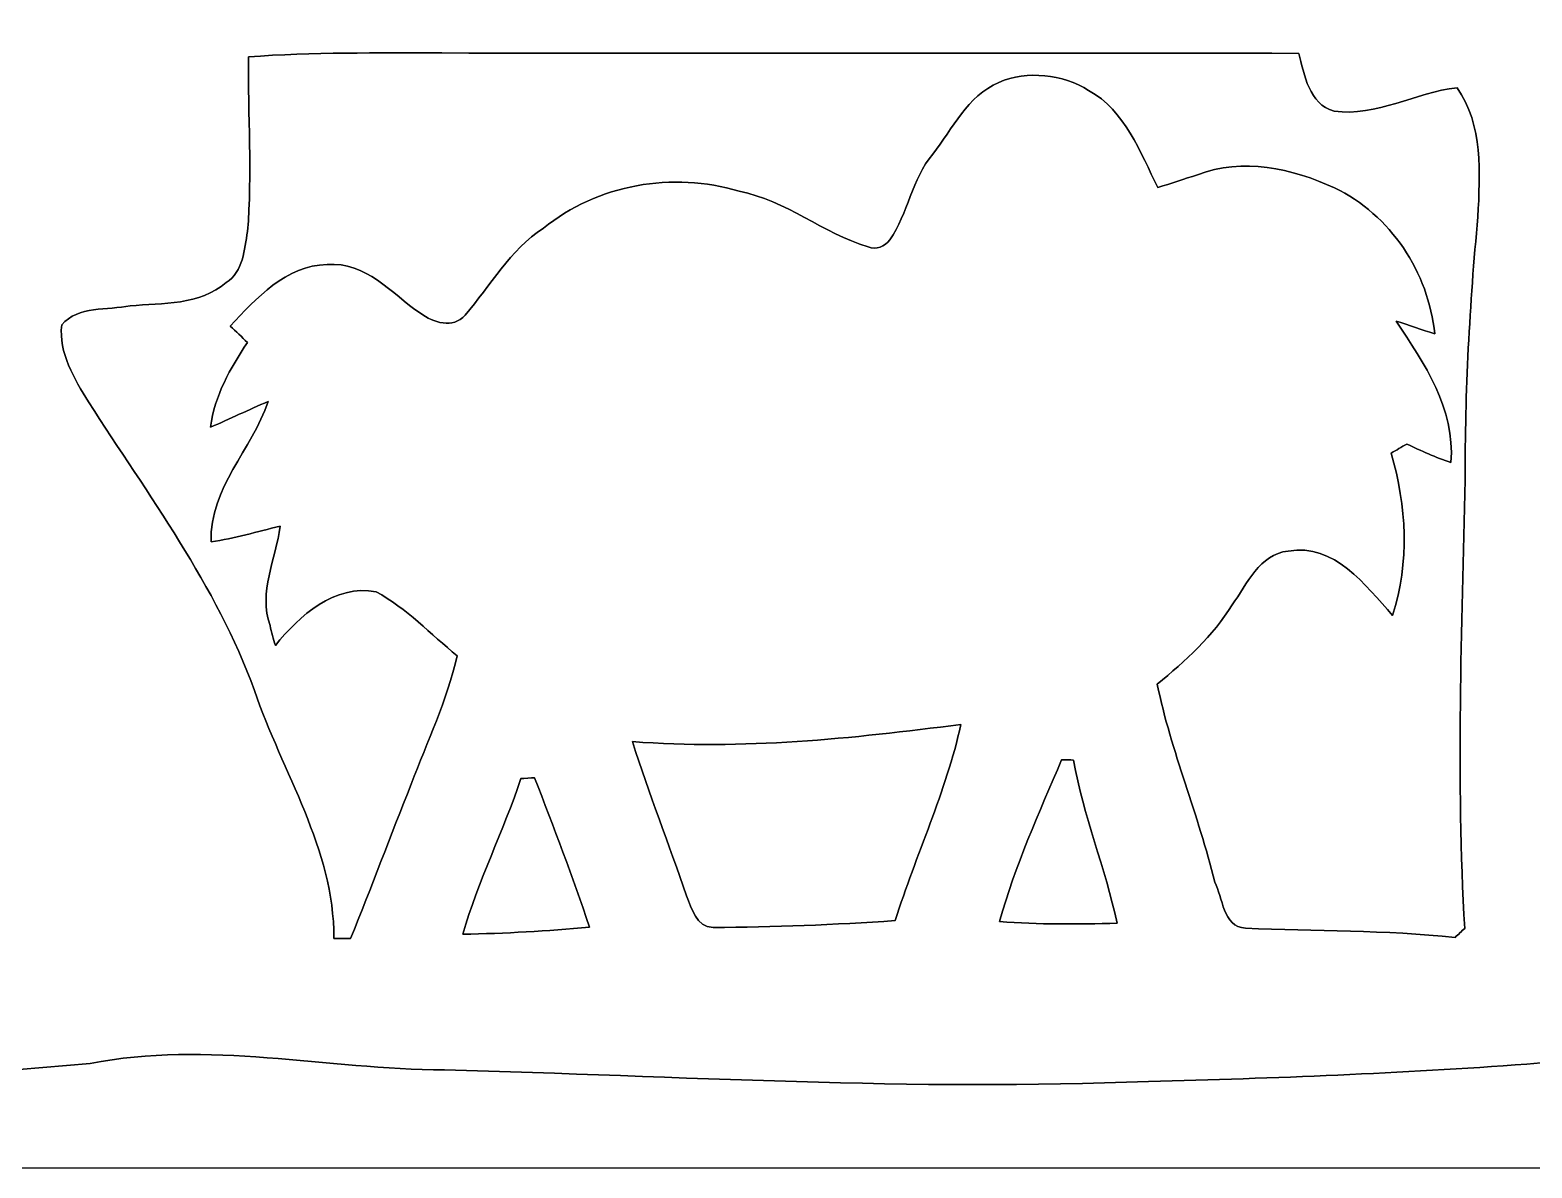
# Model space of a CAD drawing. Header units: centimetres. Extents: x -16.8 to 16.8, y -16.7 to 16.7.
# Drawn here: x -6.5 to 5.05, y -16.67 to -7.92 of the extents above; entities that cross this region are included whole.
import ezdxf

# ---------------------------------------------------------------- set-up
doc = ezdxf.new("R2010")
doc.units = ezdxf.units.CM
doc.header["$MEASUREMENT"] = 0
doc.layers.add('Layer 1', color=7, linetype='Continuous')

msp = doc.modelspace()

# ---------------------------------------------------------------- linework, layer by layer
at = {"layer": 'Layer 1', "color": 7}
for points, knots in [([(-16.77458, 16.66875), (-16.77458, 16.66875), (16.77458, 16.66875), (16.77458, 16.66875), (16.77458, 16.66875), (16.77458, 16.66875), (16.77458, -16.66875), (16.77458, -16.66875), (16.77458, -16.66875), (16.77458, -16.66875), (-16.77458, -16.66875), (-16.77458, -16.66875), (-16.77458, -16.66875), (-16.77458, -16.66875), (-16.77458, 16.66875), (-16.77458, 16.66875), (-16.77458, 16.66875), (-16.77458, 16.66875), (-16.77458, 16.66875), (-16.77458, 16.66875)], [0, 0, 0, 0, 0.16666667, 0.16666667, 0.16666667, 0.16666667, 0.33333333, 0.33333333, 0.33333333, 0.33333333, 0.5, 0.5, 0.5, 0.5, 0.66666667, 0.66666667, 0.66666667, 0.66666667, 1, 1, 1, 1]), ([(-2.24825, 13.46024), (-2.20874, 13.36781), (-2.15794, 13.2782), (-2.13819, 13.17837), (-2.13819, 13.17837), (-2.21051, 13.06371), (-2.33504, 12.99739), (-2.43487, 12.91061), (-2.43487, 12.91061), (-2.88255, 12.57476), (-3.31223, 12.21599), (-3.7465, 11.86321), (-3.7465, 11.86321), (-3.68547, 11.79336), (-3.62091, 11.72704), (-3.55847, 11.6586), (-3.55847, 11.6586), (-4.08693, 11.21128), (-4.62315, 10.77066), (-5.18654, 10.36708), (-5.18654, 10.36708), (-5.14562, 10.26407), (-5.09552, 10.16459), (-5.03978, 10.06863), (-5.03978, 10.06863), (-5.59364, 9.62307), (-6.16691, 9.20115), (-6.70313, 8.73372), (-6.70313, 8.73372), (-6.63504, 8.67904), (-6.56625, 8.62506), (-6.49746, 8.57074), (-6.49746, 8.57074), (-6.98288, 8.07791), (-7.58719, 7.71772), (-8.09061, 7.24464), (-8.09061, 7.24464), (-8.18797, 7.14798), (-8.02181, 7.04956), (-7.97983, 6.96172), (-7.97983, 6.96172), (-8.51817, 6.5338), (-9.06039, 6.10905), (-9.59838, 5.68219), (-9.59838, 5.68219), (-9.57051, 5.58059), (-9.50419, 5.49416), (-9.47949, 5.3915), (-9.47949, 5.3915), (-10.00478, 4.93113), (-10.60309, 4.5533), (-11.09945, 4.06012), (-11.09945, 4.06012), (-11.03101, 3.99944), (-10.96292, 3.93876), (-10.89695, 3.87562), (-10.89695, 3.87562), (-11.43494, 3.43288), (-11.98986, 3.01096), (-12.53384, 2.57634), (-12.53384, 2.57634), (-12.51832, 2.46803), (-12.44812, 2.37984), (-12.39908, 2.28494), (-12.39908, 2.28494), (-12.95047, 1.85526), (-13.50398, 1.42769), (-14.03738, 0.97578), (-14.03738, 0.97578), (-13.98376, 0.89253), (-13.81725, 0.80116), (-13.92731, 0.69885), (-13.92731, 0.69885), (-14.26563, 0.37465), (-14.68684, 0.14464), (-15.00964, -0.19544), (-15.00964, -0.19544), (-15.1384, -0.33091), (-15.0555, -0.58702), (-14.86676, -0.60889), (-14.86676, -0.60889), (-14.3824, -0.63641), (-13.89698, -0.61313), (-13.41226, -0.61948), (-13.41226, -0.61948), (-13.43766, -4.53425), (-13.41579, -8.44973), (-13.42355, -12.36486), (-13.42355, -12.36486), (-13.44083, -12.82735), (-13.36887, -13.29231), (-13.42813, -13.75339), (-13.42813, -13.75339), (-13.58053, -13.43766), (-13.66555, -13.09158), (-13.85358, -12.79243), (-13.85358, -12.79243), (-14.04832, -12.43718), (-14.35135, -12.11298), (-14.74682, -11.98845), (-14.74682, -11.98845), (-14.70872, -12.10839), (-14.65368, -12.22199), (-14.59371, -12.33241), (-14.59371, -12.33241), (-14.32948, -12.83547), (-14.11182, -13.39497), (-14.16368, -13.97388), (-14.16368, -13.97388), (-14.36829, -13.69095), (-14.57149, -13.39885), (-14.86535, -13.19953), (-14.86535, -13.19953), (-14.90133, -13.22846), (-14.93767, -13.25845), (-14.97401, -13.28843), (-14.97401, -13.28843), (-14.64169, -13.72658), (-14.44166, -14.26669), (-14.47906, -14.82196), (-14.47906, -14.82196), (-14.67168, -14.726), (-14.84313, -14.59018), (-15.04527, -14.51363), (-15.04527, -14.51363), (-15.2146, -14.4459), (-15.40263, -14.47059), (-15.58043, -14.4586), (-15.58043, -14.4586), (-15.44073, -14.67979), (-15.27598, -14.88511), (-15.15745, -15.1197), (-15.15745, -15.1197), (-15.06502, -15.31373), (-15.08407, -15.53492), (-15.05726, -15.74341), (-15.05726, -15.74341), (-13.99611, -15.79809), (-12.92084, -15.65522), (-11.86991, -15.84854), (-11.86991, -15.84854), (-9.9374, -16.10924), (-7.97595, -16.04574), (-6.0392, -15.86477), (-6.0392, -15.86477), (-5.13468, -15.68803), (-4.2231, -15.90851), (-3.31435, -15.91486), (-3.31435, -15.91486), (-1.51024, -15.96072), (0.29422, -16.07926), (2.09868, -16.00306), (2.09868, -16.00306), (3.06846, -15.97907), (4.03895, -15.94167), (5.00662, -15.86936), (5.00662, -15.86936), (5.57883, -15.8309), (6.15103, -15.68873), (6.72571, -15.77164), (6.72571, -15.77164), (7.9188, -15.90393), (9.11931, -15.94414), (10.31875, -15.96461), (10.31875, -15.96461), (11.45258, -15.9579), (12.59699, -15.97131), (13.71671, -15.76634), (13.71671, -15.76634), (14.345, -15.72084), (14.97612, -15.7794), (15.60512, -15.74341), (15.60512, -15.74341), (15.68838, -15.63687), (15.68838, -15.49224), (15.73107, -15.36806), (15.73107, -15.36806), (15.81326, -15.03892), (15.9953, -14.75034), (16.14876, -14.45189), (16.14876, -14.45189), (15.73989, -14.39122), (15.37229, -14.60712), (15.04386, -14.81843), (15.04386, -14.81843), (15.04809, -14.4653), (15.06784, -14.10194), (15.23506, -13.78232), (15.23506, -13.78232), (15.32043, -13.58441), (15.49188, -13.41861), (15.50317, -13.19424), (15.50317, -13.19424), (15.11864, -13.30043), (14.79479, -13.53326), (14.46953, -13.75304), (14.46953, -13.75304), (14.42156, -12.79701), (14.45577, -11.83957), (14.44625, -10.88319), (14.44625, -10.88319), (14.45366, -7.46407), (14.43108, -4.0446), (14.45754, -0.62548), (14.45754, -0.62548), (14.96377, -0.61242), (15.47036, -0.6163), (15.97731, -0.6223), (15.97731, -0.6223), (16.05104, -0.50094), (16.1611, -0.31609), (16.0341, -0.19438), (16.0341, -0.19438), (15.69297, 0.15275), (15.26364, 0.39546), (14.91439, 0.73307), (14.91439, 0.73307), (14.93767, 0.84631), (15.10736, 0.97014), (14.96554, 1.06327), (14.96554, 1.06327), (14.45613, 1.48131), (13.93649, 1.88771), (13.41226, 2.28741), (13.41226, 2.28741), (13.47082, 2.37666), (13.5315, 2.46415), (13.58794, 2.55446), (13.58794, 2.55446), (13.02561, 2.99261), (12.45552, 3.42336), (11.92212, 3.89643), (11.92212, 3.89643), (11.99515, 3.94617), (12.06923, 3.9945), (12.14261, 4.04424), (12.14261, 4.04424), (11.63602, 4.55542), (11.00384, 4.92689), (10.48702, 5.42784), (10.48702, 5.42784), (10.53959, 5.50228), (10.59815, 5.57424), (10.63484, 5.65856), (10.63484, 5.65856), (10.10356, 6.11364), (9.53417, 6.52357), (8.99477, 6.96877), (8.99477, 6.96877), (9.05404, 7.04356), (9.11472, 7.11659), (9.17469, 7.19067), (9.17469, 7.19067), (8.67904, 7.66904), (8.08355, 8.03134), (7.57872, 8.49806), (7.57872, 8.49806), (7.54697, 8.60143), (7.66022, 8.67339), (7.70925, 8.75101), (7.70925, 8.75101), (7.18044, 9.20538), (6.62693, 9.63119), (6.07272, 10.05381), (6.07272, 10.05381), (6.12493, 10.15047), (6.18067, 10.24502), (6.23358, 10.34168), (6.23358, 10.34168), (5.66984, 10.75337), (5.13856, 11.20669), (4.58964, 11.63708), (4.58964, 11.63708), (4.64996, 11.71928), (4.71276, 11.79971), (4.7692, 11.88544), (4.7692, 11.88544), (4.30389, 12.23186), (3.86292, 12.60969), (3.40113, 12.9607), (3.40113, 12.9607), (3.31646, 13.03161), (3.22192, 13.09299), (3.15348, 13.18048), (3.15348, 13.18048), (3.17853, 13.2775), (3.24203, 13.35652), (3.29671, 13.43836), (3.29671, 13.43836), (2.36608, 14.1732), (1.43404, 14.90627), (0.51223, 15.65169), (0.51223, 15.65169), (-0.40428, 14.9165), (-1.32221, 14.18308), (-2.24825, 13.46024)], [0, 0, 0, 0, 0.01333333, 0.01333333, 0.01333333, 0.01333333, 0.02666667, 0.02666667, 0.02666667, 0.02666667, 0.04, 0.04, 0.04, 0.04, 0.05333333, 0.05333333, 0.05333333, 0.05333333, 0.06666667, 0.06666667, 0.06666667, 0.06666667, 0.08, 0.08, 0.08, 0.08, 0.09333333, 0.09333333, 0.09333333, 0.09333333, 0.10666667, 0.10666667, 0.10666667, 0.10666667, 0.12, 0.12, 0.12, 0.12, 0.13333333, 0.13333333, 0.13333333, 0.13333333, 0.14666667, 0.14666667, 0.14666667, 0.14666667, 0.16, 0.16, 0.16, 0.16, 0.17333333, 0.17333333, 0.17333333, 0.17333333, 0.18666667, 0.18666667, 0.18666667, 0.18666667, 0.2, 0.2, 0.2, 0.2, 0.21333333, 0.21333333, 0.21333333, 0.21333333, 0.22666667, 0.22666667, 0.22666667, 0.22666667, 0.24, 0.24, 0.24, 0.24, 0.25333333, 0.25333333, 0.25333333, 0.25333333, 0.26666667, 0.26666667, 0.26666667, 0.26666667, 0.28, 0.28, 0.28, 0.28, 0.29333333, 0.29333333, 0.29333333, 0.29333333, 0.30666667, 0.30666667, 0.30666667, 0.30666667, 0.32, 0.32, 0.32, 0.32, 0.33333333, 0.33333333, 0.33333333, 0.33333333, 0.34666667, 0.34666667, 0.34666667, 0.34666667, 0.36, 0.36, 0.36, 0.36, 0.37333333, 0.37333333, 0.37333333, 0.37333333, 0.38666667, 0.38666667, 0.38666667, 0.38666667, 0.4, 0.4, 0.4, 0.4, 0.41333333, 0.41333333, 0.41333333, 0.41333333, 0.42666667, 0.42666667, 0.42666667, 0.42666667, 0.44, 0.44, 0.44, 0.44, 0.45333333, 0.45333333, 0.45333333, 0.45333333, 0.46666667, 0.46666667, 0.46666667, 0.46666667, 0.48, 0.48, 0.48, 0.48, 0.49333333, 0.49333333, 0.49333333, 0.49333333, 0.50666667, 0.50666667, 0.50666667, 0.50666667, 0.52, 0.52, 0.52, 0.52, 0.53333333, 0.53333333, 0.53333333, 0.53333333, 0.54666667, 0.54666667, 0.54666667, 0.54666667, 0.56, 0.56, 0.56, 0.56, 0.57333333, 0.57333333, 0.57333333, 0.57333333, 0.58666667, 0.58666667, 0.58666667, 0.58666667, 0.6, 0.6, 0.6, 0.6, 0.61333333, 0.61333333, 0.61333333, 0.61333333, 0.62666667, 0.62666667, 0.62666667, 0.62666667, 0.64, 0.64, 0.64, 0.64, 0.65333333, 0.65333333, 0.65333333, 0.65333333, 0.66666667, 0.66666667, 0.66666667, 0.66666667, 0.68, 0.68, 0.68, 0.68, 0.69333333, 0.69333333, 0.69333333, 0.69333333, 0.70666667, 0.70666667, 0.70666667, 0.70666667, 0.72, 0.72, 0.72, 0.72, 0.73333333, 0.73333333, 0.73333333, 0.73333333, 0.74666667, 0.74666667, 0.74666667, 0.74666667, 0.76, 0.76, 0.76, 0.76, 0.77333333, 0.77333333, 0.77333333, 0.77333333, 0.78666667, 0.78666667, 0.78666667, 0.78666667, 0.8, 0.8, 0.8, 0.8, 0.81333333, 0.81333333, 0.81333333, 0.81333333, 0.82666667, 0.82666667, 0.82666667, 0.82666667, 0.84, 0.84, 0.84, 0.84, 0.85333333, 0.85333333, 0.85333333, 0.85333333, 0.86666667, 0.86666667, 0.86666667, 0.86666667, 0.88, 0.88, 0.88, 0.88, 0.89333333, 0.89333333, 0.89333333, 0.89333333, 0.90666667, 0.90666667, 0.90666667, 0.90666667, 0.92, 0.92, 0.92, 0.92, 0.93333333, 0.93333333, 0.93333333, 0.93333333, 0.94666667, 0.94666667, 0.94666667, 0.94666667, 0.96, 0.96, 0.96, 0.96, 0.97333333, 0.97333333, 0.97333333, 0.97333333, 1, 1, 1, 1]), ([(-4.82106, -8.12447), (-4.32611, -8.08778), (-3.82976, -8.09484), (-3.33375, -8.09484), (-3.33375, -8.09484), (-1.13841, -8.09907), (1.05728, -8.09307), (3.25261, -8.09766), (3.25261, -8.09766), (3.2953, -8.25959), (3.33128, -8.4896), (3.52425, -8.54181), (3.52425, -8.54181), (3.85127, -8.58767), (4.14972, -8.39717), (4.46934, -8.36154), (4.46934, -8.36154), (4.67184, -8.64905), (4.64573, -9.02018), (4.62986, -9.35496), (4.62986, -9.35496), (4.56636, -10.027), (4.52967, -10.70187), (4.53178, -11.37708), (4.53178, -11.37708), (4.50709, -12.52608), (4.46017, -13.6779), (4.52861, -14.82654), (4.52861, -14.82654), (4.50356, -14.84947), (4.47922, -14.87241), (4.45488, -14.89639), (4.45488, -14.89639), (3.91936, -14.83854), (3.37961, -14.84771), (2.84268, -14.82478), (2.84268, -14.82478), (2.66735, -14.81349), (2.66912, -14.58807), (2.60738, -14.46989), (2.60738, -14.46989), (2.48214, -13.95624), (2.27154, -13.46659), (2.165, -12.94871), (2.165, -12.94871), (2.3809, -12.76879), (2.59327, -12.58006), (2.74144, -12.3384), (2.74144, -12.3384), (2.85503, -12.18142), (2.94993, -11.94788), (3.17112, -11.92459), (3.17112, -11.92459), (3.52919, -11.86392), (3.76449, -12.18706), (3.97334, -12.41954), (3.97334, -12.41954), (4.10704, -12.01067), (4.08058, -11.57922), (3.96381, -11.17177), (3.96381, -11.17177), (4.00332, -11.14813), (4.04283, -11.1252), (4.0827, -11.10227), (4.0827, -11.10227), (4.19417, -11.15342), (4.3053, -11.20599), (4.42242, -11.24373), (4.42242, -11.24373), (4.45629, -10.82851), (4.21816, -10.4835), (4.0005, -10.15682), (4.0005, -10.15682), (4.10069, -10.18681), (4.19876, -10.22244), (4.29824, -10.25525), (4.29824, -10.25525), (4.24956, -9.78323), (3.95993, -9.33732), (3.52707, -9.13236), (3.52707, -9.13236), (3.20393, -8.98313), (2.81869, -8.89635), (2.47544, -9.03217), (2.47544, -9.03217), (2.37243, -9.06251), (2.27189, -9.09743), (2.16994, -9.12989), (2.16994, -9.12989), (2.03271, -8.85931), (1.91805, -8.53652), (1.63759, -8.38271), (1.63759, -8.38271), (1.43757, -8.25535), (1.16593, -8.22889), (0.94756, -8.32097), (0.94756, -8.32097), (0.70273, -8.42716), (0.59443, -8.67586), (0.43886, -8.87307), (0.43886, -8.87307), (0.27869, -9.06498), (0.25012, -9.32815), (0.1083, -9.53135), (0.1083, -9.53135), (0.07197, -9.58321), (0.00353, -9.61072), (-0.0568, -9.58603), (-0.0568, -9.58603), (-0.40464, -9.48196), (-0.68827, -9.22655), (-1.04951, -9.15846), (-1.04951, -9.15846), (-1.55857, -9.00218), (-2.13924, -9.1059), (-2.55376, -9.44245), (-2.55376, -9.44245), (-2.81376, -9.60861), (-2.95875, -9.88413), (-3.1563, -10.10991), (-3.1563, -10.10991), (-3.24803, -10.21927), (-3.40219, -10.16776), (-3.49991, -10.09615), (-3.49991, -10.09615), (-3.72286, -9.94551), (-3.9176, -9.69574), (-4.21711, -9.72256), (-4.21711, -9.72256), (-4.52896, -9.72538), (-4.76603, -9.98326), (-4.96147, -10.19563), (-4.96147, -10.19563), (-4.91737, -10.23691), (-4.87327, -10.27889), (-4.82882, -10.32051), (-4.82882, -10.32051), (-4.96041, -10.51913), (-5.08318, -10.73044), (-5.11316, -10.97174), (-5.11316, -10.97174), (-4.96429, -10.9093), (-4.81965, -10.83698), (-4.67043, -10.7756), (-4.67043, -10.7756), (-4.79566, -11.1446), (-5.11916, -11.43741), (-5.10893, -11.85369), (-5.10893, -11.85369), (-4.92901, -11.82723), (-4.75439, -11.77502), (-4.57729, -11.73409), (-4.57729, -11.73409), (-4.61045, -11.98809), (-4.74663, -12.23998), (-4.65526, -12.49751), (-4.65526, -12.49751), (-4.64467, -12.54901), (-4.62986, -12.59981), (-4.61469, -12.65096), (-4.61469, -12.65096), (-4.42913, -12.42095), (-4.16066, -12.17859), (-3.83963, -12.23821), (-3.83963, -12.23821), (-3.60645, -12.36451), (-3.42053, -12.56347), (-3.21628, -12.7314), (-3.21628, -12.7314), (-3.29565, -13.07253), (-3.44699, -13.39039), (-3.57011, -13.71706), (-3.57011, -13.71706), (-3.73027, -14.11146), (-3.87491, -14.51187), (-4.03754, -14.90521), (-4.03754, -14.90521), (-4.07988, -14.90416), (-4.12221, -14.90345), (-4.16419, -14.9031), (-4.16419, -14.9031), (-4.16419, -14.21059), (-4.56036, -13.62886), (-4.77591, -12.99598), (-4.77591, -12.99598), (-5.06942, -12.18777), (-5.59188, -11.49526), (-6.05084, -10.77771), (-6.05084, -10.77771), (-6.15844, -10.60203), (-6.28227, -10.40059), (-6.25687, -10.18646), (-6.25687, -10.18646), (-6.13163, -10.03512), (-5.90374, -10.07428), (-5.73088, -10.0397), (-5.73088, -10.0397), (-5.4804, -10.01571), (-5.19606, -10.03759), (-4.99286, -9.85943), (-4.99286, -9.85943), (-4.86022, -9.78041), (-4.85352, -9.60226), (-4.82812, -9.46856), (-4.82812, -9.46856), (-4.79249, -9.02088), (-4.82494, -8.5725), (-4.82106, -8.12447)], [0, 0, 0, 0, 0.01886792, 0.01886792, 0.01886792, 0.01886792, 0.03773585, 0.03773585, 0.03773585, 0.03773585, 0.05660377, 0.05660377, 0.05660377, 0.05660377, 0.0754717, 0.0754717, 0.0754717, 0.0754717, 0.09433962, 0.09433962, 0.09433962, 0.09433962, 0.11320755, 0.11320755, 0.11320755, 0.11320755, 0.13207547, 0.13207547, 0.13207547, 0.13207547, 0.1509434, 0.1509434, 0.1509434, 0.1509434, 0.16981132, 0.16981132, 0.16981132, 0.16981132, 0.18867925, 0.18867925, 0.18867925, 0.18867925, 0.20754717, 0.20754717, 0.20754717, 0.20754717, 0.22641509, 0.22641509, 0.22641509, 0.22641509, 0.24528302, 0.24528302, 0.24528302, 0.24528302, 0.26415094, 0.26415094, 0.26415094, 0.26415094, 0.28301887, 0.28301887, 0.28301887, 0.28301887, 0.30188679, 0.30188679, 0.30188679, 0.30188679, 0.32075472, 0.32075472, 0.32075472, 0.32075472, 0.33962264, 0.33962264, 0.33962264, 0.33962264, 0.35849057, 0.35849057, 0.35849057, 0.35849057, 0.37735849, 0.37735849, 0.37735849, 0.37735849, 0.39622642, 0.39622642, 0.39622642, 0.39622642, 0.41509434, 0.41509434, 0.41509434, 0.41509434, 0.43396226, 0.43396226, 0.43396226, 0.43396226, 0.45283019, 0.45283019, 0.45283019, 0.45283019, 0.47169811, 0.47169811, 0.47169811, 0.47169811, 0.49056604, 0.49056604, 0.49056604, 0.49056604, 0.50943396, 0.50943396, 0.50943396, 0.50943396, 0.52830189, 0.52830189, 0.52830189, 0.52830189, 0.54716981, 0.54716981, 0.54716981, 0.54716981, 0.56603774, 0.56603774, 0.56603774, 0.56603774, 0.58490566, 0.58490566, 0.58490566, 0.58490566, 0.60377358, 0.60377358, 0.60377358, 0.60377358, 0.62264151, 0.62264151, 0.62264151, 0.62264151, 0.64150943, 0.64150943, 0.64150943, 0.64150943, 0.66037736, 0.66037736, 0.66037736, 0.66037736, 0.67924528, 0.67924528, 0.67924528, 0.67924528, 0.69811321, 0.69811321, 0.69811321, 0.69811321, 0.71698113, 0.71698113, 0.71698113, 0.71698113, 0.73584906, 0.73584906, 0.73584906, 0.73584906, 0.75471698, 0.75471698, 0.75471698, 0.75471698, 0.77358491, 0.77358491, 0.77358491, 0.77358491, 0.79245283, 0.79245283, 0.79245283, 0.79245283, 0.81132075, 0.81132075, 0.81132075, 0.81132075, 0.83018868, 0.83018868, 0.83018868, 0.83018868, 0.8490566, 0.8490566, 0.8490566, 0.8490566, 0.86792453, 0.86792453, 0.86792453, 0.86792453, 0.88679245, 0.88679245, 0.88679245, 0.88679245, 0.90566038, 0.90566038, 0.90566038, 0.90566038, 0.9245283, 0.9245283, 0.9245283, 0.9245283, 0.94339623, 0.94339623, 0.94339623, 0.94339623, 0.96226415, 0.96226415, 0.96226415, 0.96226415, 1, 1, 1, 1]), ([(-1.86866, -13.39039), (-1.02482, -13.4553), (-0.18062, -13.3664), (0.65581, -13.25774), (0.65581, -13.25774), (0.54187, -13.77703), (0.30903, -14.26034), (0.15134, -14.76657), (0.15134, -14.76657), (-0.31503, -14.79832), (-0.78317, -14.81772), (-1.25024, -14.81949), (-1.25024, -14.81949), (-1.37795, -14.8142), (-1.41464, -14.67344), (-1.45486, -14.57678), (-1.45486, -14.57678), (-1.5875, -14.1792), (-1.74449, -13.79079), (-1.86866, -13.39039)], [0, 0, 0, 0, 0.16666667, 0.16666667, 0.16666667, 0.16666667, 0.33333333, 0.33333333, 0.33333333, 0.33333333, 0.5, 0.5, 0.5, 0.5, 0.66666667, 0.66666667, 0.66666667, 0.66666667, 1, 1, 1, 1]), ([(1.42981, -13.52938), (1.45274, -13.53009), (1.49789, -13.53114), (1.52047, -13.53185), (1.52047, -13.53185), (1.59738, -13.95906), (1.76565, -14.36299), (1.85561, -14.78739), (1.85561, -14.78739), (1.55434, -14.79232), (1.25271, -14.79903), (0.9525, -14.77363), (0.9525, -14.77363), (1.0728, -14.34536), (1.25554, -13.93754), (1.42981, -13.52938)], [0, 0, 0, 0, 0.2, 0.2, 0.2, 0.2, 0.4, 0.4, 0.4, 0.4, 0.6, 0.6, 0.6, 0.6, 1, 1, 1, 1]), ([(-2.72697, -13.67472), (-2.70087, -13.67331), (-2.64901, -13.66979), (-2.6229, -13.66802), (-2.6229, -13.66802), (-2.47333, -14.04726), (-2.32974, -14.42967), (-2.20028, -14.81631), (-2.20028, -14.81631), (-2.52377, -14.84806), (-2.84868, -14.86464), (-3.17359, -14.8717), (-3.17359, -14.8717), (-3.05576, -14.46142), (-2.86103, -14.07936), (-2.72697, -13.67472)], [0, 0, 0, 0, 0.2, 0.2, 0.2, 0.2, 0.4, 0.4, 0.4, 0.4, 0.6, 0.6, 0.6, 0.6, 1, 1, 1, 1])]:
    msp.add_open_spline(points, degree=3, knots=knots, dxfattribs=at)
at = {"layer": 'Layer 1'}
for points, knots in [([(-2.24825, 13.46024), (-1.32221, 14.18308), (-0.40428, 14.9165), (0.51223, 15.65169), (0.51223, 15.65169), (1.43404, 14.90627), (2.36608, 14.1732), (3.29671, 13.43836), (3.29671, 13.43836), (3.24203, 13.35652), (3.17853, 13.2775), (3.15348, 13.18048), (3.15348, 13.18048), (3.22192, 13.09299), (3.31646, 13.03161), (3.40113, 12.9607), (3.40113, 12.9607), (3.86292, 12.60969), (4.30389, 12.23186), (4.7692, 11.88544), (4.7692, 11.88544), (4.71276, 11.79971), (4.64996, 11.71928), (4.58964, 11.63708), (4.58964, 11.63708), (5.13856, 11.20669), (5.66984, 10.75337), (6.23358, 10.34168), (6.23358, 10.34168), (6.18067, 10.24502), (6.12493, 10.15047), (6.07272, 10.05381), (6.07272, 10.05381), (6.62693, 9.63119), (7.18044, 9.20538), (7.70925, 8.75101), (7.70925, 8.75101), (7.66022, 8.67339), (7.54697, 8.60143), (7.57872, 8.49806), (7.57872, 8.49806), (8.08355, 8.03134), (8.67904, 7.66904), (9.17469, 7.19067), (9.17469, 7.19067), (9.11472, 7.11659), (9.05404, 7.04356), (8.99477, 6.96877), (8.99477, 6.96877), (9.53417, 6.52357), (10.10356, 6.11364), (10.63484, 5.65856), (10.63484, 5.65856), (10.59815, 5.57424), (10.53959, 5.50228), (10.48702, 5.42784), (10.48702, 5.42784), (11.00384, 4.92689), (11.63602, 4.55542), (12.14261, 4.04424), (12.14261, 4.04424), (12.06923, 3.9945), (11.99515, 3.94617), (11.92212, 3.89643), (11.92212, 3.89643), (12.45552, 3.42336), (13.02561, 2.99261), (13.58794, 2.55446), (13.58794, 2.55446), (13.5315, 2.46415), (13.47082, 2.37666), (13.41226, 2.28741), (13.41226, 2.28741), (13.93649, 1.88771), (14.45613, 1.48131), (14.96554, 1.06327), (14.96554, 1.06327), (15.10736, 0.97014), (14.93767, 0.84631), (14.91439, 0.73307), (14.91439, 0.73307), (15.26364, 0.39546), (15.69297, 0.15275), (16.0341, -0.19438), (16.0341, -0.19438), (16.1611, -0.31609), (16.05104, -0.50094), (15.97731, -0.6223), (15.97731, -0.6223), (15.47036, -0.6163), (14.96377, -0.61242), (14.45754, -0.62548), (14.45754, -0.62548), (14.43108, -4.0446), (14.45366, -7.46407), (14.44625, -10.88319), (14.44625, -10.88319), (14.45577, -11.83957), (14.42156, -12.79701), (14.46953, -13.75304), (14.46953, -13.75304), (14.79479, -13.53326), (15.11864, -13.30043), (15.50317, -13.19424), (15.50317, -13.19424), (15.49188, -13.41861), (15.32043, -13.58441), (15.23506, -13.78232), (15.23506, -13.78232), (15.06784, -14.10194), (15.04809, -14.4653), (15.04386, -14.81843), (15.04386, -14.81843), (15.37229, -14.60712), (15.73989, -14.39122), (16.14876, -14.45189), (16.14876, -14.45189), (15.9953, -14.75034), (15.81326, -15.03892), (15.73107, -15.36806), (15.73107, -15.36806), (15.68838, -15.49224), (15.68838, -15.63687), (15.60512, -15.74341), (15.60512, -15.74341), (14.97612, -15.7794), (14.345, -15.72084), (13.71671, -15.76634), (13.71671, -15.76634), (12.59699, -15.97131), (11.45258, -15.9579), (10.31875, -15.96461), (10.31875, -15.96461), (9.11931, -15.94414), (7.9188, -15.90393), (6.72571, -15.77164), (6.72571, -15.77164), (6.15103, -15.68873), (5.57883, -15.8309), (5.00662, -15.86936), (5.00662, -15.86936), (4.03895, -15.94167), (3.06846, -15.97907), (2.09868, -16.00306), (2.09868, -16.00306), (0.29422, -16.07926), (-1.51024, -15.96072), (-3.31435, -15.91486), (-3.31435, -15.91486), (-4.2231, -15.90851), (-5.13468, -15.68803), (-6.0392, -15.86477), (-6.0392, -15.86477), (-7.97595, -16.04574), (-9.9374, -16.10924), (-11.86991, -15.84854), (-11.86991, -15.84854), (-12.92084, -15.65522), (-13.99611, -15.79809), (-15.05726, -15.74341), (-15.05726, -15.74341), (-15.08407, -15.53492), (-15.06502, -15.31373), (-15.15745, -15.1197), (-15.15745, -15.1197), (-15.27598, -14.88511), (-15.44073, -14.67979), (-15.58043, -14.4586), (-15.58043, -14.4586), (-15.40263, -14.47059), (-15.2146, -14.4459), (-15.04527, -14.51363), (-15.04527, -14.51363), (-14.84313, -14.59018), (-14.67168, -14.726), (-14.47906, -14.82196), (-14.47906, -14.82196), (-14.44166, -14.26669), (-14.64169, -13.72658), (-14.97401, -13.28843), (-14.97401, -13.28843), (-14.93767, -13.25845), (-14.90133, -13.22846), (-14.86535, -13.19953), (-14.86535, -13.19953), (-14.57149, -13.39885), (-14.36829, -13.69095), (-14.16368, -13.97388), (-14.16368, -13.97388), (-14.11182, -13.39497), (-14.32948, -12.83547), (-14.59371, -12.33241), (-14.59371, -12.33241), (-14.65368, -12.22199), (-14.70872, -12.10839), (-14.74682, -11.98845), (-14.74682, -11.98845), (-14.35135, -12.11298), (-14.04832, -12.43718), (-13.85358, -12.79243), (-13.85358, -12.79243), (-13.66555, -13.09158), (-13.58053, -13.43766), (-13.42813, -13.75339), (-13.42813, -13.75339), (-13.36887, -13.29231), (-13.44083, -12.82735), (-13.42355, -12.36486), (-13.42355, -12.36486), (-13.41579, -8.44973), (-13.43766, -4.53425), (-13.41226, -0.61948), (-13.41226, -0.61948), (-13.89698, -0.61313), (-14.3824, -0.63641), (-14.86676, -0.60889), (-14.86676, -0.60889), (-15.0555, -0.58702), (-15.1384, -0.33091), (-15.00964, -0.19544), (-15.00964, -0.19544), (-14.68684, 0.14464), (-14.26563, 0.37465), (-13.92731, 0.69885), (-13.92731, 0.69885), (-13.81725, 0.80116), (-13.98376, 0.89253), (-14.03738, 0.97578), (-14.03738, 0.97578), (-13.50398, 1.42769), (-12.95047, 1.85526), (-12.39908, 2.28494), (-12.39908, 2.28494), (-12.44812, 2.37984), (-12.51832, 2.46803), (-12.53384, 2.57634), (-12.53384, 2.57634), (-11.98986, 3.01096), (-11.43494, 3.43288), (-10.89695, 3.87562), (-10.89695, 3.87562), (-10.96292, 3.93876), (-11.03101, 3.99944), (-11.09945, 4.06012), (-11.09945, 4.06012), (-10.60309, 4.5533), (-10.00478, 4.93113), (-9.47949, 5.3915), (-9.47949, 5.3915), (-9.50419, 5.49416), (-9.57051, 5.58059), (-9.59838, 5.68219), (-9.59838, 5.68219), (-9.06039, 6.10905), (-8.51817, 6.5338), (-7.97983, 6.96172), (-7.97983, 6.96172), (-8.02181, 7.04956), (-8.18797, 7.14798), (-8.09061, 7.24464), (-8.09061, 7.24464), (-7.58719, 7.71772), (-6.98288, 8.07791), (-6.49746, 8.57074), (-6.49746, 8.57074), (-6.56625, 8.62506), (-6.63504, 8.67904), (-6.70313, 8.73372), (-6.70313, 8.73372), (-6.16691, 9.20115), (-5.59364, 9.62307), (-5.03978, 10.06863), (-5.03978, 10.06863), (-5.09552, 10.16459), (-5.14562, 10.26407), (-5.18654, 10.36708), (-5.18654, 10.36708), (-4.62315, 10.77066), (-4.08693, 11.21128), (-3.55847, 11.6586), (-3.55847, 11.6586), (-3.62091, 11.72704), (-3.68547, 11.79336), (-3.7465, 11.86321), (-3.7465, 11.86321), (-3.31223, 12.21599), (-2.88255, 12.57476), (-2.43487, 12.91061), (-2.43487, 12.91061), (-2.33504, 12.99739), (-2.21051, 13.06371), (-2.13819, 13.17837), (-2.13819, 13.17837), (-2.15794, 13.2782), (-2.20874, 13.36781), (-2.24825, 13.46024), (-2.24825, 13.46024), (-2.24825, 13.46024), (-2.24825, 13.46024), (-2.24825, 13.46024)], [0, 0, 0, 0, 0.01315789, 0.01315789, 0.01315789, 0.01315789, 0.02631579, 0.02631579, 0.02631579, 0.02631579, 0.03947368, 0.03947368, 0.03947368, 0.03947368, 0.05263158, 0.05263158, 0.05263158, 0.05263158, 0.06578947, 0.06578947, 0.06578947, 0.06578947, 0.07894737, 0.07894737, 0.07894737, 0.07894737, 0.09210526, 0.09210526, 0.09210526, 0.09210526, 0.10526316, 0.10526316, 0.10526316, 0.10526316, 0.11842105, 0.11842105, 0.11842105, 0.11842105, 0.13157895, 0.13157895, 0.13157895, 0.13157895, 0.14473684, 0.14473684, 0.14473684, 0.14473684, 0.15789474, 0.15789474, 0.15789474, 0.15789474, 0.17105263, 0.17105263, 0.17105263, 0.17105263, 0.18421053, 0.18421053, 0.18421053, 0.18421053, 0.19736842, 0.19736842, 0.19736842, 0.19736842, 0.21052632, 0.21052632, 0.21052632, 0.21052632, 0.22368421, 0.22368421, 0.22368421, 0.22368421, 0.23684211, 0.23684211, 0.23684211, 0.23684211, 0.25, 0.25, 0.25, 0.25, 0.26315789, 0.26315789, 0.26315789, 0.26315789, 0.27631579, 0.27631579, 0.27631579, 0.27631579, 0.28947368, 0.28947368, 0.28947368, 0.28947368, 0.30263158, 0.30263158, 0.30263158, 0.30263158, 0.31578947, 0.31578947, 0.31578947, 0.31578947, 0.32894737, 0.32894737, 0.32894737, 0.32894737, 0.34210526, 0.34210526, 0.34210526, 0.34210526, 0.35526316, 0.35526316, 0.35526316, 0.35526316, 0.36842105, 0.36842105, 0.36842105, 0.36842105, 0.38157895, 0.38157895, 0.38157895, 0.38157895, 0.39473684, 0.39473684, 0.39473684, 0.39473684, 0.40789474, 0.40789474, 0.40789474, 0.40789474, 0.42105263, 0.42105263, 0.42105263, 0.42105263, 0.43421053, 0.43421053, 0.43421053, 0.43421053, 0.44736842, 0.44736842, 0.44736842, 0.44736842, 0.46052632, 0.46052632, 0.46052632, 0.46052632, 0.47368421, 0.47368421, 0.47368421, 0.47368421, 0.48684211, 0.48684211, 0.48684211, 0.48684211, 0.5, 0.5, 0.5, 0.5, 0.51315789, 0.51315789, 0.51315789, 0.51315789, 0.52631579, 0.52631579, 0.52631579, 0.52631579, 0.53947368, 0.53947368, 0.53947368, 0.53947368, 0.55263158, 0.55263158, 0.55263158, 0.55263158, 0.56578947, 0.56578947, 0.56578947, 0.56578947, 0.57894737, 0.57894737, 0.57894737, 0.57894737, 0.59210526, 0.59210526, 0.59210526, 0.59210526, 0.60526316, 0.60526316, 0.60526316, 0.60526316, 0.61842105, 0.61842105, 0.61842105, 0.61842105, 0.63157895, 0.63157895, 0.63157895, 0.63157895, 0.64473684, 0.64473684, 0.64473684, 0.64473684, 0.65789474, 0.65789474, 0.65789474, 0.65789474, 0.67105263, 0.67105263, 0.67105263, 0.67105263, 0.68421053, 0.68421053, 0.68421053, 0.68421053, 0.69736842, 0.69736842, 0.69736842, 0.69736842, 0.71052632, 0.71052632, 0.71052632, 0.71052632, 0.72368421, 0.72368421, 0.72368421, 0.72368421, 0.73684211, 0.73684211, 0.73684211, 0.73684211, 0.75, 0.75, 0.75, 0.75, 0.76315789, 0.76315789, 0.76315789, 0.76315789, 0.77631579, 0.77631579, 0.77631579, 0.77631579, 0.78947368, 0.78947368, 0.78947368, 0.78947368, 0.80263158, 0.80263158, 0.80263158, 0.80263158, 0.81578947, 0.81578947, 0.81578947, 0.81578947, 0.82894737, 0.82894737, 0.82894737, 0.82894737, 0.84210526, 0.84210526, 0.84210526, 0.84210526, 0.85526316, 0.85526316, 0.85526316, 0.85526316, 0.86842105, 0.86842105, 0.86842105, 0.86842105, 0.88157895, 0.88157895, 0.88157895, 0.88157895, 0.89473684, 0.89473684, 0.89473684, 0.89473684, 0.90789474, 0.90789474, 0.90789474, 0.90789474, 0.92105263, 0.92105263, 0.92105263, 0.92105263, 0.93421053, 0.93421053, 0.93421053, 0.93421053, 0.94736842, 0.94736842, 0.94736842, 0.94736842, 0.96052632, 0.96052632, 0.96052632, 0.96052632, 0.97368421, 0.97368421, 0.97368421, 0.97368421, 1, 1, 1, 1]), ([(-4.82106, -8.12447), (-4.82494, -8.5725), (-4.79249, -9.02088), (-4.82812, -9.46856), (-4.82812, -9.46856), (-4.85352, -9.60226), (-4.86022, -9.78041), (-4.99286, -9.85943), (-4.99286, -9.85943), (-5.19606, -10.03759), (-5.4804, -10.01571), (-5.73088, -10.0397), (-5.73088, -10.0397), (-5.90374, -10.07428), (-6.13163, -10.03512), (-6.25687, -10.18646), (-6.25687, -10.18646), (-6.28227, -10.40059), (-6.15844, -10.60203), (-6.05084, -10.77771), (-6.05084, -10.77771), (-5.59188, -11.49526), (-5.06942, -12.18777), (-4.77591, -12.99598), (-4.77591, -12.99598), (-4.56036, -13.62886), (-4.16419, -14.21059), (-4.16419, -14.9031), (-4.16419, -14.9031), (-4.12221, -14.90345), (-4.07988, -14.90416), (-4.03754, -14.90521), (-4.03754, -14.90521), (-3.87491, -14.51187), (-3.73027, -14.11146), (-3.57011, -13.71706), (-3.57011, -13.71706), (-3.44699, -13.39039), (-3.29565, -13.07253), (-3.21628, -12.7314), (-3.21628, -12.7314), (-3.42053, -12.56347), (-3.60645, -12.36451), (-3.83963, -12.23821), (-3.83963, -12.23821), (-4.16066, -12.17859), (-4.42913, -12.42095), (-4.61469, -12.65096), (-4.61469, -12.65096), (-4.62986, -12.59981), (-4.64467, -12.54901), (-4.65526, -12.49751), (-4.65526, -12.49751), (-4.74663, -12.23998), (-4.61045, -11.98809), (-4.57729, -11.73409), (-4.57729, -11.73409), (-4.75439, -11.77502), (-4.92901, -11.82723), (-5.10893, -11.85369), (-5.10893, -11.85369), (-5.11916, -11.43741), (-4.79566, -11.1446), (-4.67043, -10.7756), (-4.67043, -10.7756), (-4.81965, -10.83698), (-4.96429, -10.9093), (-5.11316, -10.97174), (-5.11316, -10.97174), (-5.08318, -10.73044), (-4.96041, -10.51913), (-4.82882, -10.32051), (-4.82882, -10.32051), (-4.87327, -10.27889), (-4.91737, -10.23691), (-4.96147, -10.19563), (-4.96147, -10.19563), (-4.76603, -9.98326), (-4.52896, -9.72538), (-4.21711, -9.72256), (-4.21711, -9.72256), (-3.9176, -9.69574), (-3.72286, -9.94551), (-3.49991, -10.09615), (-3.49991, -10.09615), (-3.40219, -10.16776), (-3.24803, -10.21927), (-3.1563, -10.10991), (-3.1563, -10.10991), (-2.95875, -9.88413), (-2.81376, -9.60861), (-2.55376, -9.44245), (-2.55376, -9.44245), (-2.13924, -9.1059), (-1.55857, -9.00218), (-1.04951, -9.15846), (-1.04951, -9.15846), (-0.68827, -9.22655), (-0.40464, -9.48196), (-0.0568, -9.58603), (-0.0568, -9.58603), (0.00353, -9.61072), (0.07197, -9.58321), (0.1083, -9.53135), (0.1083, -9.53135), (0.25012, -9.32815), (0.27869, -9.06498), (0.43886, -8.87307), (0.43886, -8.87307), (0.59443, -8.67586), (0.70273, -8.42716), (0.94756, -8.32097), (0.94756, -8.32097), (1.16593, -8.22889), (1.43757, -8.25535), (1.63759, -8.38271), (1.63759, -8.38271), (1.91805, -8.53652), (2.03271, -8.85931), (2.16994, -9.12989), (2.16994, -9.12989), (2.27189, -9.09743), (2.37243, -9.06251), (2.47544, -9.03217), (2.47544, -9.03217), (2.81869, -8.89635), (3.20393, -8.98313), (3.52707, -9.13236), (3.52707, -9.13236), (3.95993, -9.33732), (4.24956, -9.78323), (4.29824, -10.25525), (4.29824, -10.25525), (4.19876, -10.22244), (4.10069, -10.18681), (4.0005, -10.15682), (4.0005, -10.15682), (4.21816, -10.4835), (4.45629, -10.82851), (4.42242, -11.24373), (4.42242, -11.24373), (4.3053, -11.20599), (4.19417, -11.15342), (4.0827, -11.10227), (4.0827, -11.10227), (4.04283, -11.1252), (4.00332, -11.14813), (3.96381, -11.17177), (3.96381, -11.17177), (4.08058, -11.57922), (4.10704, -12.01067), (3.97334, -12.41954), (3.97334, -12.41954), (3.76449, -12.18706), (3.52919, -11.86392), (3.17112, -11.92459), (3.17112, -11.92459), (2.94993, -11.94788), (2.85503, -12.18142), (2.74144, -12.3384), (2.74144, -12.3384), (2.59327, -12.58006), (2.3809, -12.76879), (2.165, -12.94871), (2.165, -12.94871), (2.27154, -13.46659), (2.48214, -13.95624), (2.60738, -14.46989), (2.60738, -14.46989), (2.66912, -14.58807), (2.66735, -14.81349), (2.84268, -14.82478), (2.84268, -14.82478), (3.37961, -14.84771), (3.91936, -14.83854), (4.45488, -14.89639), (4.45488, -14.89639), (4.47922, -14.87241), (4.50356, -14.84947), (4.52861, -14.82654), (4.52861, -14.82654), (4.46017, -13.6779), (4.50709, -12.52608), (4.53178, -11.37708), (4.53178, -11.37708), (4.52967, -10.70187), (4.56636, -10.027), (4.62986, -9.35496), (4.62986, -9.35496), (4.64573, -9.02018), (4.67184, -8.64905), (4.46934, -8.36154), (4.46934, -8.36154), (4.14972, -8.39717), (3.85127, -8.58767), (3.52425, -8.54181), (3.52425, -8.54181), (3.33128, -8.4896), (3.2953, -8.25959), (3.25261, -8.09766), (3.25261, -8.09766), (1.05728, -8.09307), (-1.13841, -8.09907), (-3.33375, -8.09484), (-3.33375, -8.09484), (-3.82976, -8.09484), (-4.32611, -8.08778), (-4.82106, -8.12447), (-4.82106, -8.12447), (-4.82106, -8.12447), (-4.82106, -8.12447), (-4.82106, -8.12447)], [0, 0, 0, 0, 0.01851852, 0.01851852, 0.01851852, 0.01851852, 0.03703704, 0.03703704, 0.03703704, 0.03703704, 0.05555556, 0.05555556, 0.05555556, 0.05555556, 0.07407407, 0.07407407, 0.07407407, 0.07407407, 0.09259259, 0.09259259, 0.09259259, 0.09259259, 0.11111111, 0.11111111, 0.11111111, 0.11111111, 0.12962963, 0.12962963, 0.12962963, 0.12962963, 0.14814815, 0.14814815, 0.14814815, 0.14814815, 0.16666667, 0.16666667, 0.16666667, 0.16666667, 0.18518519, 0.18518519, 0.18518519, 0.18518519, 0.2037037, 0.2037037, 0.2037037, 0.2037037, 0.22222222, 0.22222222, 0.22222222, 0.22222222, 0.24074074, 0.24074074, 0.24074074, 0.24074074, 0.25925926, 0.25925926, 0.25925926, 0.25925926, 0.27777778, 0.27777778, 0.27777778, 0.27777778, 0.2962963, 0.2962963, 0.2962963, 0.2962963, 0.31481481, 0.31481481, 0.31481481, 0.31481481, 0.33333333, 0.33333333, 0.33333333, 0.33333333, 0.35185185, 0.35185185, 0.35185185, 0.35185185, 0.37037037, 0.37037037, 0.37037037, 0.37037037, 0.38888889, 0.38888889, 0.38888889, 0.38888889, 0.40740741, 0.40740741, 0.40740741, 0.40740741, 0.42592593, 0.42592593, 0.42592593, 0.42592593, 0.44444444, 0.44444444, 0.44444444, 0.44444444, 0.46296296, 0.46296296, 0.46296296, 0.46296296, 0.48148148, 0.48148148, 0.48148148, 0.48148148, 0.5, 0.5, 0.5, 0.5, 0.51851852, 0.51851852, 0.51851852, 0.51851852, 0.53703704, 0.53703704, 0.53703704, 0.53703704, 0.55555556, 0.55555556, 0.55555556, 0.55555556, 0.57407407, 0.57407407, 0.57407407, 0.57407407, 0.59259259, 0.59259259, 0.59259259, 0.59259259, 0.61111111, 0.61111111, 0.61111111, 0.61111111, 0.62962963, 0.62962963, 0.62962963, 0.62962963, 0.64814815, 0.64814815, 0.64814815, 0.64814815, 0.66666667, 0.66666667, 0.66666667, 0.66666667, 0.68518519, 0.68518519, 0.68518519, 0.68518519, 0.7037037, 0.7037037, 0.7037037, 0.7037037, 0.72222222, 0.72222222, 0.72222222, 0.72222222, 0.74074074, 0.74074074, 0.74074074, 0.74074074, 0.75925926, 0.75925926, 0.75925926, 0.75925926, 0.77777778, 0.77777778, 0.77777778, 0.77777778, 0.7962963, 0.7962963, 0.7962963, 0.7962963, 0.81481481, 0.81481481, 0.81481481, 0.81481481, 0.83333333, 0.83333333, 0.83333333, 0.83333333, 0.85185185, 0.85185185, 0.85185185, 0.85185185, 0.87037037, 0.87037037, 0.87037037, 0.87037037, 0.88888889, 0.88888889, 0.88888889, 0.88888889, 0.90740741, 0.90740741, 0.90740741, 0.90740741, 0.92592593, 0.92592593, 0.92592593, 0.92592593, 0.94444444, 0.94444444, 0.94444444, 0.94444444, 0.96296296, 0.96296296, 0.96296296, 0.96296296, 1, 1, 1, 1]), ([(-1.86866, -13.39039), (-1.74449, -13.79079), (-1.5875, -14.1792), (-1.45486, -14.57678), (-1.45486, -14.57678), (-1.41464, -14.67344), (-1.37795, -14.8142), (-1.25024, -14.81949), (-1.25024, -14.81949), (-0.78317, -14.81772), (-0.31503, -14.79832), (0.15134, -14.76657), (0.15134, -14.76657), (0.30903, -14.26034), (0.54187, -13.77703), (0.65581, -13.25774), (0.65581, -13.25774), (-0.18062, -13.3664), (-1.02482, -13.4553), (-1.86866, -13.39039), (-1.86866, -13.39039), (-1.86866, -13.39039), (-1.86866, -13.39039), (-1.86866, -13.39039)], [0, 0, 0, 0, 0.14285714, 0.14285714, 0.14285714, 0.14285714, 0.28571429, 0.28571429, 0.28571429, 0.28571429, 0.42857143, 0.42857143, 0.42857143, 0.42857143, 0.57142857, 0.57142857, 0.57142857, 0.57142857, 0.71428571, 0.71428571, 0.71428571, 0.71428571, 1, 1, 1, 1]), ([(1.42981, -13.52938), (1.25554, -13.93754), (1.0728, -14.34536), (0.9525, -14.77363), (0.9525, -14.77363), (1.25271, -14.79903), (1.55434, -14.79232), (1.85561, -14.78739), (1.85561, -14.78739), (1.76565, -14.36299), (1.59738, -13.95906), (1.52047, -13.53185), (1.52047, -13.53185), (1.49789, -13.53114), (1.45274, -13.53009), (1.42981, -13.52938), (1.42981, -13.52938), (1.42981, -13.52938), (1.42981, -13.52938), (1.42981, -13.52938)], [0, 0, 0, 0, 0.16666667, 0.16666667, 0.16666667, 0.16666667, 0.33333333, 0.33333333, 0.33333333, 0.33333333, 0.5, 0.5, 0.5, 0.5, 0.66666667, 0.66666667, 0.66666667, 0.66666667, 1, 1, 1, 1]), ([(-2.72697, -13.67472), (-2.86103, -14.07936), (-3.05576, -14.46142), (-3.17359, -14.8717), (-3.17359, -14.8717), (-2.84868, -14.86464), (-2.52377, -14.84806), (-2.20028, -14.81631), (-2.20028, -14.81631), (-2.32974, -14.42967), (-2.47333, -14.04726), (-2.6229, -13.66802), (-2.6229, -13.66802), (-2.64901, -13.66979), (-2.70087, -13.67331), (-2.72697, -13.67472)], [0, 0, 0, 0, 0.2, 0.2, 0.2, 0.2, 0.4, 0.4, 0.4, 0.4, 0.6, 0.6, 0.6, 0.6, 1, 1, 1, 1])]:
    msp.add_open_spline(points, degree=3, knots=knots, dxfattribs=at)

doc.saveas('drawing.dxf')
